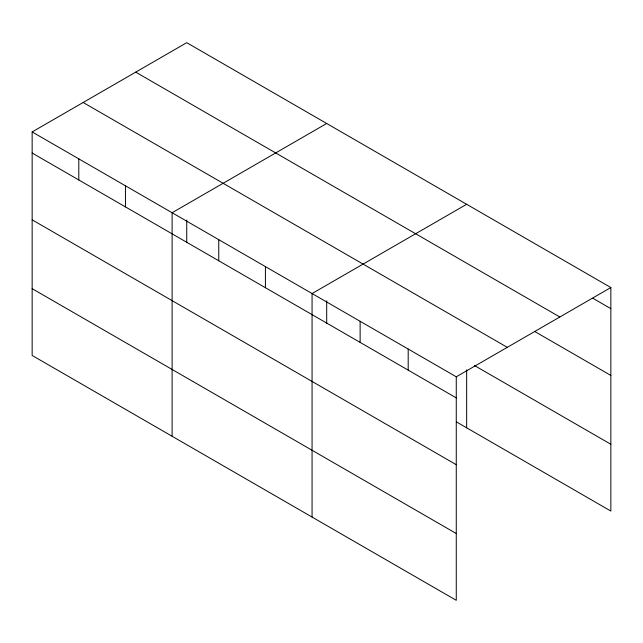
<?xml version="1.0" encoding="UTF-8"?>
<svg xmlns="http://www.w3.org/2000/svg" width="643" height="643" viewBox="0 0 643 643"><rect width="100%" height="100%" fill="white"/><g stroke="black" fill="none" stroke-linecap="round" stroke-linejoin="round"><path stroke-width="0.96" d="M32.15 131.936L456.265 376.798L456.265 600.313L32.15 355.458L32.15 131.936L186.735 42.687L610.85 287.542L610.85 511.064L456.289 421.824M326.692 123.488L172.107 212.737L172.107 436.259M466.649 204.289L312.064 293.546L312.064 517.06M456.265 376.798L610.85 287.542M592.822 298.231L610.85 308.64M135.721 72.137L559.836 316.999M534.462 331.338L610.85 375.44M83.164 102.486L507.279 347.341M474.373 365.473L610.85 444.265M32.15 153.034L456.265 397.888M32.15 219.834L456.265 464.688M32.15 288.659L456.265 533.513M466.649 369.854L466.649 427.812M408.192 349.045L408.192 370.143M360.128 321.291L360.128 342.389M326.692 300.836L326.692 323.429M265.414 266.604L265.414 287.702M218.757 239.67L218.757 260.769M186.735 220.035L186.735 242.628M125.457 185.803L125.457 206.901M78.8 158.869L78.8 179.968"/></g></svg>
